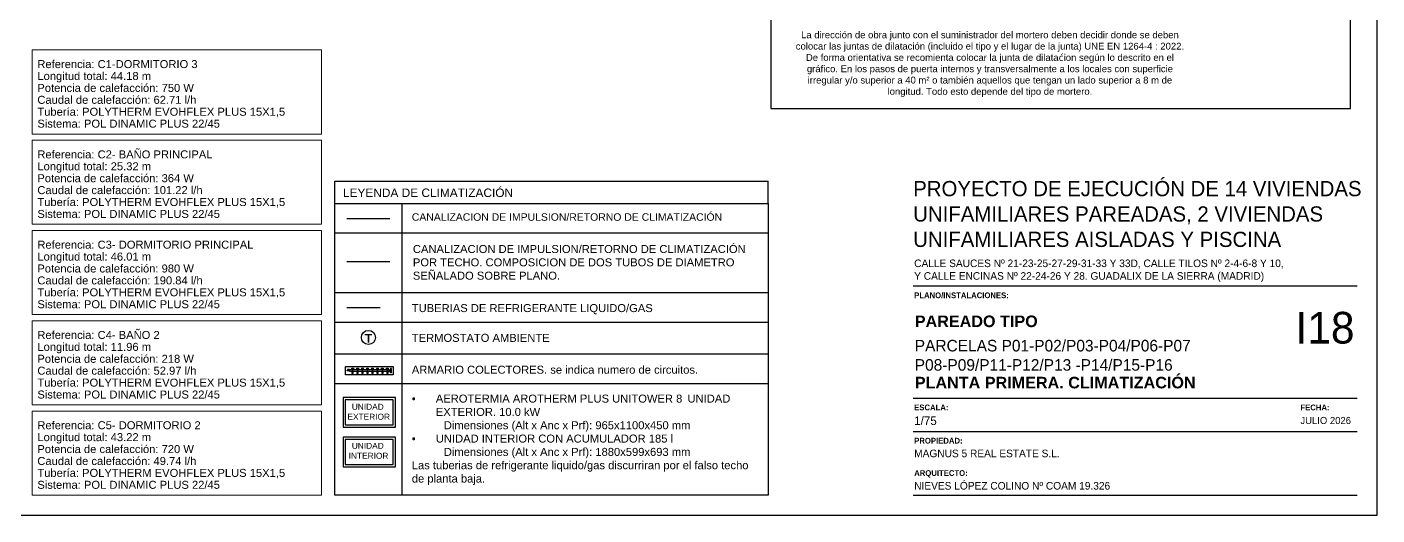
# Model space of a CAD drawing. Header units: millimetres. Extents: x 441156 to 441876, y 4514765 to 4515211.
# Drawn here: x 441615.48 to 441635.86, y 4515133.81 to 4515141.19 of the extents above; entities that cross this region are included whole.
import ezdxf
from ezdxf.enums import TextEntityAlignment as Align

# ---------------------------------------------------------------- set-up
doc = ezdxf.new("R2010")
doc.units = ezdxf.units.MM
doc.linetypes.add('CONTINUA', pattern=[0])
doc.linetypes.add('HIDDEN', pattern=[0.375, 0.25, -0.125])
doc.layers.add('01_cartela', color=6, linetype='Continuous', plot=False)
for name, color, linetype in [('01_texto cartela', 5, 'Continuous'), ('01_textos', 7, 'Continuous'), ('CALEFAC_NOTAS', 7, 'Continuous'), ('INGIN CALEFACCION MAQUINAS', 7, 'Continuous'), ('INGIN CALEFACCION TEXTO', 7, 'Continuous'), ('INGIN CALEFACCION TUBERIAS', 89, 'Continuous'), ('INGIN CLIMATIZACION EQUIPOS', 7, 'Continuous'), ('INGIN SANEAMIENTO TEXTO', 7, 'Continuous'), ('SOMBRAS2', 250, 'Continuous')]:
    doc.layers.add(name, color=color, linetype=linetype)
doc.layers.add('ETIQUETAS', color=7, linetype='Continuous', lineweight=0)
doc.styles.add('Century Gothic', font='', dxfattribs={"height": 2})
doc.styles.add('Century Gothic_3', font='', dxfattribs={"height": 4.5})
doc.styles.add('Century Gothic_5', font='', dxfattribs={"height": 2.5})
doc.styles.add('Century Gothic_6', font='', dxfattribs={"height": 11})
doc.styles.add('Estilo1', font='swissel.ttf')
doc.styles.add('NIEVES2', font='sanss___.ttf')
doc.styles.add('NIEVES3', font='swisseb.ttf')
doc.styles.get('Century Gothic').set_extended_font_data('Century Gothic')
doc.styles.get('Century Gothic_3').set_extended_font_data('Century Gothic')
doc.styles.get('Century Gothic_5').set_extended_font_data('Century Gothic')
doc.styles.get('Century Gothic_6').set_extended_font_data('Century Gothic')

msp = doc.modelspace()

# ---------------------------------------------------------------- linework, layer by layer
at = {"color": 0, "linetype": 'Continuous'}
msp.add_lwpolyline([(441626.71236314, 4515139.95702107), (441635.46236314, 4515139.95702107), (441635.46236314, 4515145.77739095), (441626.71236314, 4515145.77739095)], close=True, dxfattribs=at)
at = {"layer": '01_cartela', "color": 3}
msp.add_lwpolyline([(441605.22437507, 4515155.34750872), (441605.22437507, 4515133.8124847), (441635.86236314, 4515133.8124847), (441635.86236314, 4515155.34750872)], close=True, dxfattribs=at)
at = {"layer": '01_texto cartela', "color": 5}
for p, q in [((441628.86108999, 4515137.27339118), (441635.56236314, 4515137.27339118)), ((441628.86108999, 4515135.5790118), (441635.56236314, 4515135.5790118)), ((441628.86108999, 4515135.07669236), (441635.56236314, 4515135.07669236)), ((441628.86108999, 4515134.1124847), (441635.56236314, 4515134.1124847))]:
    msp.add_line(p, q, dxfattribs=at)
at = {"layer": 'CALEFAC_NOTAS', "linetype": 'CONTINUA'}
for p, q in [((441620.13106157, 4515138.85574606, 0.00000032), (441626.67290556, 4515138.85574606, 0.00000032)), ((441620.13106157, 4515138.52032506, 0.00000032), (441620.13106157, 4515138.85574606, 0.00000032)), ((441620.13106157, 4515138.85574606, 0.00000032), (441626.67290556, 4515138.85574606, 0.00000032)), ((441626.67290556, 4515138.52032506, 0.00000032), (441626.67290556, 4515138.85574606, 0.00000032)), ((441620.13106157, 4515138.52032506, 0.00000032), (441626.67290556, 4515138.52032506, 0.00000032))]:
    msp.add_line(p, q, dxfattribs=at)
at = {"layer": 'ETIQUETAS'}
for p, q in [((441615.63942902, 4515139.56949575, 0.00000032), (441619.24662902, 4515139.56949575, 0.00000032)), ((441615.63942902, 4515138.20524299, 0.00000032), (441619.24662902, 4515138.20524299, 0.00000032)), ((441615.63942902, 4515136.84099023, 0.00000032), (441619.24662902, 4515136.84099023, 0.00000032)), ((441615.63942902, 4515135.47673747, 0.00000032), (441619.24662902, 4515135.47673747, 0.00000032))]:
    msp.add_line(p, q, dxfattribs=at)
at = {"layer": 'ETIQUETAS', "elevation": 0.00000032}
for points in [[(441615.56197744, 4515139.56949575), (441619.93106157, 4515139.56949575), (441619.93106157, 4515140.84033462), (441615.56197744, 4515140.84033462)], [(441615.56197744, 4515138.20524299), (441619.93106157, 4515138.20524299), (441619.93106157, 4515139.47608186), (441615.56197744, 4515139.47608186)], [(441615.56197744, 4515136.84099023), (441619.93106157, 4515136.84099023), (441619.93106157, 4515138.1118291), (441615.56197744, 4515138.1118291)], [(441615.56197744, 4515135.47673747), (441619.93106157, 4515135.47673747), (441619.93106157, 4515136.74757634), (441615.56197744, 4515136.74757634)], [(441615.56197744, 4515134.1124847), (441619.93106157, 4515134.1124847), (441619.93106157, 4515135.38332357), (441615.56197744, 4515135.38332357)]]:
    msp.add_lwpolyline(points, close=True, dxfattribs=at)
at = {"layer": 'INGIN CALEFACCION MAQUINAS', "color": 30, "elevation": 0.00000032}
for points in [[(441620.25335666, 4515135.1396389), (441621.04597528, 4515135.1396389), (441621.04597528, 4515135.58736131), (441620.25335666, 4515135.58736131), (441620.25335666, 4515135.1396389)], [(441620.25335666, 4515134.54202298), (441621.04597528, 4515134.54202298), (441621.04597528, 4515134.98974539), (441620.25335666, 4515134.98974539), (441620.25335666, 4515134.54202298)]]:
    msp.add_lwpolyline(points, dxfattribs=at)
for points in [[(441620.28751795, 4515135.17380019), (441621.01181399, 4515135.17380019), (441621.01181399, 4515135.55320001), (441620.28751795, 4515135.55320001)], [(441620.28751795, 4515134.57618427), (441621.01181399, 4515134.57618427), (441621.01181399, 4515134.95558409), (441620.28751795, 4515134.95558409)]]:
    msp.add_lwpolyline(points, close=True, dxfattribs=at)
at = {"layer": 'INGIN CALEFACCION MAQUINAS'}
msp.add_circle((441620.63659112, 4515136.49592868, 0.00000032), 0.10603514, dxfattribs=at)
at = {"layer": 'INGIN CALEFACCION TUBERIAS', "color": 86, "linetype": 'Continuous', "ltscale": 0.5}
for p, q in [((441620.3511278, 4515136.00768933, 0.00000032), (441620.3511278, 4515135.98371348, 0.00000032)), ((441620.9413676, 4515136.00768933, 0.00000032), (441620.3511278, 4515136.00768933, 0.00000032)), ((441620.3511278, 4515135.98371348, 0.00000032), (441620.9413676, 4515135.98371348, 0.00000032)), ((441620.95596244, 4515136.00768933, 0.00000032), (441620.93499432, 4515136.00768933, 0.00000032)), ((441620.93499432, 4515135.98371348, 0.00000032), (441620.95596244, 4515135.98371348, 0.00000032)), ((441620.95596244, 4515135.98371348, 0.00000032), (441620.95596244, 4515136.00768933, 0.00000032))]:
    msp.add_line(p, q, dxfattribs=at)
at = {"layer": 'INGIN CALEFACCION TUBERIAS', "color": 86, "linetype": 'Continuous', "ltscale": 0.5, "elevation": 0.00000032}
for points in [[(441620.31200046, 4515137.6435425), (441620.96118178, 4515137.6435425)], [(441620.31668427, 4515135.99975359), (441620.3511278, 4515135.99975359), (441620.3511278, 4515135.99164923), (441620.31668427, 4515135.99164923), (441620.31668427, 4515135.99975359)], [(441620.34589373, 4515136.01292317), (441620.32191834, 4515136.01292317), (441620.32191834, 4515136.0076891), (441620.34589373, 4515136.0076891), (441620.34589373, 4515136.01292317)], [(441620.33660749, 4515136.0076891), (441620.33120458, 4515136.0076891), (441620.33120458, 4515135.99975359), (441620.33660749, 4515135.99975359), (441620.33660749, 4515136.0076891)], [(441620.40621304, 4515136.02001105), (441620.39047563, 4515136.02001105), (441620.39047563, 4515136.02001105), (441620.38869882, 4515136.02026488), (441620.38742968, 4515136.02102637), (441620.38666819, 4515136.02229552), (441620.38641436, 4515136.02407232), (441620.38641436, 4515136.02762593), (441620.38641436, 4515136.02762593), (441620.38666819, 4515136.02940273), (441620.38742968, 4515136.03067188), (441620.38869882, 4515136.03143336), (441620.39047563, 4515136.03168719), (441620.40621304, 4515136.03168719), (441620.40621304, 4515136.03168719), (441620.40798984, 4515136.03143336), (441620.40925899, 4515136.03067188), (441620.41002047, 4515136.02940273), (441620.4102743, 4515136.02762593), (441620.4102743, 4515136.02407232), (441620.4102743, 4515136.02407232), (441620.41002047, 4515136.02229552), (441620.40925899, 4515136.02102637), (441620.40798984, 4515136.02026488), (441620.40621304, 4515136.02001105)], [(441620.4084975, 4515135.98371348), (441620.38844499, 4515135.98371348), (441620.38844499, 4515135.95173101), (441620.4084975, 4515135.95173101), (441620.4084975, 4515135.98371348)], [(441620.48121303, 4515136.02001105), (441620.46547562, 4515136.02001105), (441620.46547562, 4515136.02001105), (441620.46369882, 4515136.02026488), (441620.46242967, 4515136.02102637), (441620.46166819, 4515136.02229552), (441620.46141436, 4515136.02407232), (441620.46141436, 4515136.02762593), (441620.46141436, 4515136.02762593), (441620.46166819, 4515136.02940273), (441620.46242967, 4515136.03067188), (441620.46369882, 4515136.03143336), (441620.46547562, 4515136.03168719), (441620.48121303, 4515136.03168719), (441620.48121303, 4515136.03168719), (441620.48298984, 4515136.03143336), (441620.48425898, 4515136.03067188), (441620.48502047, 4515136.02940273), (441620.4852743, 4515136.02762593), (441620.4852743, 4515136.02407232), (441620.4852743, 4515136.02407232), (441620.48502047, 4515136.02229552), (441620.48425898, 4515136.02102637), (441620.48298984, 4515136.02026488), (441620.48121303, 4515136.02001105)], [(441620.4834975, 4515135.98371348), (441620.46344499, 4515135.98371348), (441620.46344499, 4515135.95173101), (441620.4834975, 4515135.95173101), (441620.4834975, 4515135.98371348)], [(441620.55621303, 4515136.02001105), (441620.54047563, 4515136.02001105), (441620.54047563, 4515136.02001105), (441620.53869882, 4515136.02026488), (441620.53742968, 4515136.02102637), (441620.53666819, 4515136.02229552), (441620.53641436, 4515136.02407232), (441620.53641436, 4515136.02762593), (441620.53641436, 4515136.02762593), (441620.53666819, 4515136.02940273), (441620.53742968, 4515136.03067188), (441620.53869882, 4515136.03143336), (441620.54047563, 4515136.03168719), (441620.55621303, 4515136.03168719), (441620.55621303, 4515136.03168719), (441620.55798984, 4515136.03143336), (441620.55925898, 4515136.03067188), (441620.56002047, 4515136.02940273), (441620.5602743, 4515136.02762593), (441620.5602743, 4515136.02407232), (441620.5602743, 4515136.02407232), (441620.56002047, 4515136.02229552), (441620.55925898, 4515136.02102637), (441620.55798984, 4515136.02026488), (441620.55621303, 4515136.02001105)], [(441620.5584975, 4515135.98371348), (441620.53844499, 4515135.98371348), (441620.53844499, 4515135.95173101), (441620.5584975, 4515135.95173101), (441620.5584975, 4515135.98371348)], [(441620.63121304, 4515136.02001105), (441620.61547563, 4515136.02001105), (441620.61547563, 4515136.02001105), (441620.61369882, 4515136.02026488), (441620.61242968, 4515136.02102637), (441620.61166819, 4515136.02229552), (441620.61141436, 4515136.02407232), (441620.61141436, 4515136.02762593), (441620.61141436, 4515136.02762593), (441620.61166819, 4515136.02940273), (441620.61242968, 4515136.03067188), (441620.61369882, 4515136.03143336), (441620.61547563, 4515136.03168719), (441620.63121304, 4515136.03168719), (441620.63121304, 4515136.03168719), (441620.63298984, 4515136.03143336), (441620.63425899, 4515136.03067188), (441620.63502047, 4515136.02940273), (441620.6352743, 4515136.02762593), (441620.6352743, 4515136.02407232), (441620.6352743, 4515136.02407232), (441620.63502047, 4515136.02229552), (441620.63425899, 4515136.02102637), (441620.63298984, 4515136.02026488), (441620.63121304, 4515136.02001105)], [(441620.6334975, 4515135.98371348), (441620.61344499, 4515135.98371348), (441620.61344499, 4515135.95173101), (441620.6334975, 4515135.95173101), (441620.6334975, 4515135.98371348)], [(441620.70621304, 4515136.02001105), (441620.69047563, 4515136.02001105), (441620.69047563, 4515136.02001105), (441620.68869882, 4515136.02026488), (441620.68742968, 4515136.02102637), (441620.68666819, 4515136.02229552), (441620.68641436, 4515136.02407232), (441620.68641436, 4515136.02762593), (441620.68641436, 4515136.02762593), (441620.68666819, 4515136.02940273), (441620.68742968, 4515136.03067188), (441620.68869882, 4515136.03143336), (441620.69047563, 4515136.03168719), (441620.70621304, 4515136.03168719), (441620.70621304, 4515136.03168719), (441620.70798984, 4515136.03143336), (441620.70925899, 4515136.03067188), (441620.71002047, 4515136.02940273), (441620.7102743, 4515136.02762593), (441620.7102743, 4515136.02407232), (441620.7102743, 4515136.02407232), (441620.71002047, 4515136.02229552), (441620.70925899, 4515136.02102637), (441620.70798984, 4515136.02026488), (441620.70621304, 4515136.02001105)], [(441620.7084975, 4515135.98371348), (441620.68844499, 4515135.98371348), (441620.68844499, 4515135.95173101), (441620.7084975, 4515135.95173101), (441620.7084975, 4515135.98371348)], [(441620.78121304, 4515136.02001105), (441620.76547563, 4515136.02001105), (441620.76547563, 4515136.02001105), (441620.76369882, 4515136.02026488), (441620.76242968, 4515136.02102637), (441620.76166819, 4515136.02229552), (441620.76141436, 4515136.02407232), (441620.76141436, 4515136.02762593), (441620.76141436, 4515136.02762593), (441620.76166819, 4515136.02940273), (441620.76242968, 4515136.03067188), (441620.76369882, 4515136.03143336), (441620.76547563, 4515136.03168719), (441620.78121304, 4515136.03168719), (441620.78121304, 4515136.03168719), (441620.78298984, 4515136.03143336), (441620.78425899, 4515136.03067188), (441620.78502048, 4515136.02940273), (441620.7852743, 4515136.02762593), (441620.7852743, 4515136.02407232), (441620.7852743, 4515136.02407232), (441620.78502048, 4515136.02229552), (441620.78425899, 4515136.02102637), (441620.78298984, 4515136.02026488), (441620.78121304, 4515136.02001105)], [(441620.7834975, 4515135.98371348), (441620.763445, 4515135.98371348), (441620.763445, 4515135.95173101), (441620.7834975, 4515135.95173101), (441620.7834975, 4515135.98371348)], [(441620.85621304, 4515136.02001105), (441620.84047563, 4515136.02001105), (441620.84047563, 4515136.02001105), (441620.83869882, 4515136.02026488), (441620.83742968, 4515136.02102637), (441620.83666819, 4515136.02229552), (441620.83641436, 4515136.02407232), (441620.83641436, 4515136.02762593), (441620.83641436, 4515136.02762593), (441620.83666819, 4515136.02940273), (441620.83742968, 4515136.03067188), (441620.83869882, 4515136.03143336), (441620.84047563, 4515136.03168719), (441620.85621304, 4515136.03168719), (441620.85621304, 4515136.03168719), (441620.85798984, 4515136.03143336), (441620.85925899, 4515136.03067188), (441620.86002047, 4515136.02940273), (441620.8602743, 4515136.02762593), (441620.8602743, 4515136.02407232), (441620.8602743, 4515136.02407232), (441620.86002047, 4515136.02229552), (441620.85925899, 4515136.02102637), (441620.85798984, 4515136.02026488), (441620.85621304, 4515136.02001105)], [(441620.8584975, 4515135.98371348), (441620.838445, 4515135.98371348), (441620.838445, 4515135.95173101), (441620.8584975, 4515135.95173101), (441620.8584975, 4515135.98371348)], [(441620.93121304, 4515136.02001105), (441620.91547563, 4515136.02001105), (441620.91547563, 4515136.02001105), (441620.91369882, 4515136.02026488), (441620.91242968, 4515136.02102637), (441620.91166819, 4515136.02229552), (441620.91141436, 4515136.02407232), (441620.91141436, 4515136.02762593), (441620.91141436, 4515136.02762593), (441620.91166819, 4515136.02940273), (441620.91242968, 4515136.03067188), (441620.91369882, 4515136.03143336), (441620.91547563, 4515136.03168719), (441620.93121304, 4515136.03168719), (441620.93121304, 4515136.03168719), (441620.93298984, 4515136.03143336), (441620.93425899, 4515136.03067188), (441620.93502047, 4515136.02940273), (441620.9352743, 4515136.02762593), (441620.9352743, 4515136.02407232), (441620.9352743, 4515136.02407232), (441620.93502047, 4515136.02229552), (441620.93425899, 4515136.02102637), (441620.93298984, 4515136.02026488), (441620.93121304, 4515136.02001105)], [(441620.9334975, 4515135.98371348), (441620.913445, 4515135.98371348), (441620.913445, 4515135.95173101), (441620.9334975, 4515135.95173101), (441620.9334975, 4515135.98371348)], [(441620.95596244, 4515135.99975381), (441620.97200232, 4515135.99975381), (441620.97200232, 4515135.99164945), (441620.95596244, 4515135.99164945), (441620.95596244, 4515135.99975381)], [(441620.98652263, 4515136.02896327), (441620.96795014, 4515136.02896327), (441620.96795014, 4515136.00768933), (441620.98652263, 4515136.00768933), (441620.98652263, 4515136.02896327)], [(441620.97200232, 4515136.00768933), (441620.98263929, 4515136.00768933), (441620.98263929, 4515135.96260883), (441620.97200232, 4515135.96260883), (441620.97200232, 4515136.00768933)]]:
    msp.add_lwpolyline(points, dxfattribs=at)
msp.add_lwpolyline([(441621.00912141, 4515136.05422752), (441621.00912141, 4515135.93128283), (441620.29021053, 4515135.93128283), (441620.29021053, 4515136.05422752)], close=True, dxfattribs=at)
at = {"layer": 'INGIN CLIMATIZACION EQUIPOS', "color": 30, "linetype": 'HIDDEN', "ltscale": 2, "elevation": 0.00000032}
msp.add_lwpolyline([(441620.31200046, 4515136.94579454), (441620.96118178, 4515136.94579454)], dxfattribs=at)
at = {"layer": 'INGIN SANEAMIENTO TEXTO', "color": 5}
msp.add_line((441621.14212067, 4515138.52032506, 0.00000032), (441621.14212067, 4515134.1124847, 0.00000032), dxfattribs=at)
at = {"layer": 'INGIN SANEAMIENTO TEXTO', "color": 5, "elevation": 0.00000032}
for points in [[(441626.67290556, 4515138.52032506), (441626.67290556, 4515134.1124847), (441620.13106157, 4515134.1124847), (441620.13106157, 4515138.52032506)], [(441626.67290556, 4515138.0704592), (441620.13106157, 4515138.0704592)], [(441626.67290556, 4515137.17072747), (441620.13106157, 4515137.17072747)], [(441626.67290556, 4515136.72086161), (441620.13106157, 4515136.72086161)], [(441626.67290556, 4515136.24413379), (441620.13106157, 4515136.24413379)], [(441626.67290556, 4515135.79426793), (441620.13106157, 4515135.79426793)]]:
    msp.add_lwpolyline(points, dxfattribs=at)
at = {"layer": 'SOMBRAS2', "color": 170, "elevation": 0.00000032}
msp.add_lwpolyline([(441620.31200046, 4515138.29539213), (441620.96118178, 4515138.29539213)], dxfattribs=at)

# ---------------------------------------------------------------- texts
at = {"layer": '01_texto cartela', "color": 5}
for s, insert, char_height, width, attachment_point, style in [('\\PPROYECTO DE EJECUCIÓN DE 14 VIVIENDAS UNIFAMILIARES PAREADAS, 2 VIVIENDAS UNIFAMILIARES AISLADAS Y PISCINA', (441628.86108999, 4515139.24320227), 0.23, 6.8221698289, 1, 'Century Gothic_3'), ('CALLE SAUCES Nº 21-23-25-27-29-31-33 Y 33D, CALLE TILOS Nº 2-4-6-8 Y 10, \\PY CALLE ENCINAS Nº 22-24-26 Y 28. GUADALIX DE LA SIERRA (MADRID)', (441628.87588387, 4515137.67310265), 0.114550418, 9.2468106263, 1, 'Century Gothic'), ('{\\fCentury Gothic|b1|i0|c0|p34;PLANO/INSTALACIONES: }', (441628.87588387, 4515137.17613372), 0.0870135776, 2.1171461181, 1, 'Century Gothic'), ('\\pt2.3273;\\PPARCELAS P01-P02/P03-P04/P06-P07\\PP08-P09/P11-P12/P13 -P14/P15-P16 ', (441628.88476021, 4515135.99094298), 0.1745530179, 7.0090801689, 7, 'Century Gothic_5'), ('\\pt2.3273;PLANTA PRIMERA. CLIMATIZACIÓN', (441628.88476021, 4515135.72377073), 0.1745530179, 7.0090801689, 7, 'NIEVES3'), ('{\\fCentury Gothic|b1|i0|c0|p34;ESCALA: }', (441628.87588387, 4515135.48175434), 0.0870135776, 2.1171461181, 1, 'Century Gothic'), ('{\\fCentury Gothic|b1|i0|c0|p34;FECHA: }', (441634.70675129, 4515135.48175434), 0.0870135776, 2.1171461181, 1, 'Century Gothic'), ('1/75', (441628.87588387, 4515135.3031219), 0.130914763, 2.1171461181, 1, 'Century Gothic'), ('JULIO 2026', (441634.70675129, 4515135.29489519), 0.106913723, 3.5043768434, 1, 'Century Gothic'), ('{\\fCentury Gothic|b1|i0|c0|p34;PROPIEDAD:}', (441628.87588387, 4515134.97906928), 0.0870135776, 0.8370923696, 1, 'Century Gothic'), ('MAGNUS 5 REAL ESTATE S.L.', (441628.87588387, 4515134.80043684), 0.114550418, 4.882308024, 1, 'Century Gothic'), ('{\\fCentury Gothic|b1|i0|c0|p34;ARQUITECTO:}', (441628.87588387, 4515134.489984), 0.0870135776, 0.8370923696, 1, 'Century Gothic'), ('NIEVES LÓPEZ COLINO Nº COAM 19.326', (441628.87588387, 4515134.31135157), 0.114550418, 3.6515309653, 1, 'Century Gothic')]:
    msp.add_mtext(s, dxfattribs=dict(at, insert=insert, char_height=char_height, width=width, attachment_point=attachment_point, style=style))
at = {"layer": '01_texto cartela', "color": 1}
for s, insert, char_height, width, attachment_point, style in [('\\pt2.3273;PAREADO TIPO ', (441628.88476021, 4515136.64975464), 0.1745530179, 7.0090801689, 7, 'NIEVES3'), ('I18', (441635.5228359, 4515136.88187026), 0.478574677, 1.0498533469, 3, 'Century Gothic_6')]:
    msp.add_mtext(s, dxfattribs=dict(at, insert=insert, char_height=char_height, width=width, attachment_point=attachment_point, style=style))
at = {"layer": '01_textos', "color": 7, "style": 'Estilo1'}
for s, p in [('Referencia: C1-DORMITORIO 3', (441615.63942902, 4515140.52949575, 0.00000032)), ('Referencia: C2- BAÑO PRINCIPAL', (441615.63942902, 4515139.16524299, 0.00000032)), ('Referencia: C3- DORMITORIO PRINCIPAL', (441615.63942902, 4515137.80099023, 0.00000032)), ('Referencia: C4- BAÑO 2', (441615.63942902, 4515136.43673747, 0.00000032)), ('Referencia: C5- DORMITORIO 2', (441615.63942902, 4515135.0724847, 0.00000032))]:
    msp.add_text(s, height=0.1207676933, dxfattribs=at).set_placement(p, align=Align.BOTTOM_LEFT)
at = {"layer": '01_textos', "color": 5, "style": 'Estilo1'}
for s, p in [('Longitud total: 44.18 m', (441615.63942902, 4515140.34949575, 0.00000032)), ('Potencia de calefacción: 750 W', (441615.63942902, 4515140.16949575, 0.00000032)), ('Caudal de calefacción: 62.71 l/h', (441615.63942902, 4515139.98949575, 0.00000032)), ('Tubería: POLYTHERM EVOHFLEX PLUS 15X1,5', (441615.63942902, 4515139.80949575, 0.00000032)), ('Sistema: POL DINAMIC PLUS 22/45', (441615.63942902, 4515139.62949575, 0.00000032)), ('Longitud total: 25.32 m', (441615.63942902, 4515138.98524299, 0.00000032)), ('Potencia de calefacción: 364 W', (441615.63942902, 4515138.80524299, 0.00000032)), ('Caudal de calefacción: 101.22 l/h', (441615.63942902, 4515138.62524299, 0.00000032)), ('Tubería: POLYTHERM EVOHFLEX PLUS 15X1,5', (441615.63942902, 4515138.44524299, 0.00000032)), ('Sistema: POL DINAMIC PLUS 22/45', (441615.63942902, 4515138.26524299, 0.00000032)), ('Longitud total: 46.01 m', (441615.63942902, 4515137.62099023, 0.00000032)), ('Potencia de calefacción: 980 W', (441615.63942902, 4515137.44099023, 0.00000032)), ('Caudal de calefacción: 190.84 l/h', (441615.63942902, 4515137.26099023, 0.00000032)), ('Tubería: POLYTHERM EVOHFLEX PLUS 15X1,5', (441615.63942902, 4515137.08099023, 0.00000032)), ('Sistema: POL DINAMIC PLUS 22/45', (441615.63942902, 4515136.90099023, 0.00000032)), ('Longitud total: 11.96 m', (441615.63942902, 4515136.25673747, 0.00000032)), ('Potencia de calefacción: 218 W', (441615.63942902, 4515136.07673747, 0.00000032)), ('Caudal de calefacción: 52.97 l/h', (441615.63942902, 4515135.89673747, 0.00000032)), ('Tubería: POLYTHERM EVOHFLEX PLUS 15X1,5', (441615.63942902, 4515135.71673747, 0.00000032)), ('Sistema: POL DINAMIC PLUS 22/45', (441615.63942902, 4515135.53673747, 0.00000032)), ('Longitud total: 43.22 m', (441615.63942902, 4515134.8924847, 0.00000032)), ('Potencia de calefacción: 720 W', (441615.63942902, 4515134.7124847, 0.00000032)), ('Caudal de calefacción: 49.74 l/h', (441615.63942902, 4515134.5324847, 0.00000032)), ('Tubería: POLYTHERM EVOHFLEX PLUS 15X1,5', (441615.63942902, 4515134.3524847, 0.00000032)), ('Sistema: POL DINAMIC PLUS 22/45', (441615.63942902, 4515134.1724847, 0.00000032))]:
    msp.add_text(s, height=0.1207676933, dxfattribs=at).set_placement(p, align=Align.BOTTOM_LEFT)
at = {"layer": '01_textos', "color": 1, "style": 'Estilo1'}
msp.add_text('LEYENDA DE CLIMATIZACIÓN', height=0.1282612154, dxfattribs=at).set_placement((441620.25255851, 4515138.6174472, 0.00000032))
at = {"layer": '01_textos', "insert": (441630.01929866, 4515140.13091083), "char_height": 0.10256116467, "width": 5.9085926741, "attachment_point": 8, "style": 'NIEVES2'}
msp.add_mtext('La dirección de obra junto con el suministrador del mortero deben decidir donde se deben colocar las juntas de dilatación (incluido el tipo y el lugar de la junta) UNE EN 1264-4 : 2022.\\PDe forma orientativa se recomienta colocar la junta de dilata{\\fVerdana|b0|i0|c238|p34;ć}ion según lo descrito en el gráfico. En los pasos de puerta internos y transversalmente a los locales con superficie irregular y/o superior a 40 m² o también aquellos que tengan un lado superior a 8 m de longitud. Todo esto depende del tipo de mortero.   ', dxfattribs=at)
at = {"layer": '01_textos', "color": 5, "char_height": 0.1207676933, "attachment_point": 1, "style": 'Estilo1'}
for s, width, insert in [('CANALIZACION DE IMPULSION/RETORNO DE CLIMATIZACIÓN POR TECHO. COMPOSICION DE DOS TUBOS DE DIAMETRO SEÑALADO SOBRE PLANO.', 5.3902919046, (441621.3082463, 4515137.89226616, 0.00000032)), ('TUBERIAS DE REFRIGERANTE LIQUIDO/GAS', 5.4659697071, (441621.29226206, 4515136.99981985, 0.00000032)), ('TERMOSTATO AMBIENTE ', 5.4659697071, (441621.29226206, 4515136.54995399, 0.00000032)), ('ARMARIO COLECTORES. se indica numero de circuitos.', 6.5412484667, (441621.29226206, 4515136.06856515, 0.00000032)), ('\\A1;\\pi-0.3623,l0.3623,t0.3623;{\\fSymbol|b0|i0|c2|p18;·^I}AEROTERMIA AROTHERM PLUS UNITOWER 8 {\\A0;\\H0.66667x;\\C256; }UNIDAD EXTERIOR{\\A0;. 10.0 kW} \\P\\pi0,l0,tz;^IDimensiones (Alt x Anc x Prf): {\\A0;965x1100x450 mm}\\P\\pi-0.3623,l0.3623,t0.3623;{\\fSymbol|b0|i0|c2|p18;·^I}UNIDAD INTERIOR {\\A0;CON ACUMULADOR 185 l}\\P\\pi0,l0,tz;      ^IDimensiones (Alt x Anc x Prf): {\\A0;1880x599x693 mm\\P}Las tuberias de refrigerante liquido/gas discurriran por el falso techo de planta baja. ', 5.2576256712, (441621.29226206, 4515135.63204382, 0.00000032))]:
    msp.add_mtext_dynamic_manual_height_columns(s, width=width, gutter_width=16.2288826, heights=[0], dxfattribs=dict(at, insert=insert))
at = {"layer": 'INGIN CALEFACCION MAQUINAS', "attachment_point": 1}
for insert, char_height, style in [((441620.58077348, 4515136.54933105, 0.00000032), 0.13043067, 'NIEVES3'), ((441620.58918702, 4515136.54933105, 0.00000032), 0.11567948, 'Estilo1')]:
    msp.add_mtext_dynamic_manual_height_columns('T', width=46.3074029562, gutter_width=16.2288826, heights=[0], dxfattribs=dict(at, insert=insert, char_height=char_height, style=style))
at = {"layer": 'INGIN CALEFACCION TEXTO', "color": 30, "char_height": 0.09, "attachment_point": 1, "style": 'Estilo1'}
for s, insert in [('\\pi0.25486;UNIDAD\\P\\pi0.1889;EXTERIOR', (441620.13123055, 4515135.4926677, 0.00000032)), ('\\pi0.25486;UNIDAD \\P\\pi0.20734;INTERIOR', (441620.13123055, 4515134.90311746, 0.00000032))]:
    msp.add_mtext_dynamic_manual_height_columns(s, width=1.0252589654, gutter_width=16.2288826, heights=[0], dxfattribs=dict(at, insert=insert))
at = {"layer": 'INGIN SANEAMIENTO TEXTO', "color": 5, "insert": (441621.29226206, 4515138.37144576, 0.00000032), "char_height": 0.1126125, "attachment_point": 1, "style": 'Estilo1'}
msp.add_mtext_dynamic_manual_height_columns('CANALIZACION DE IMPULSION/RETORNO DE CLIMATIZACIÓN', width=5.4659697071, gutter_width=16.2288826, heights=[0], dxfattribs=at)

doc.saveas('drawing.dxf')
